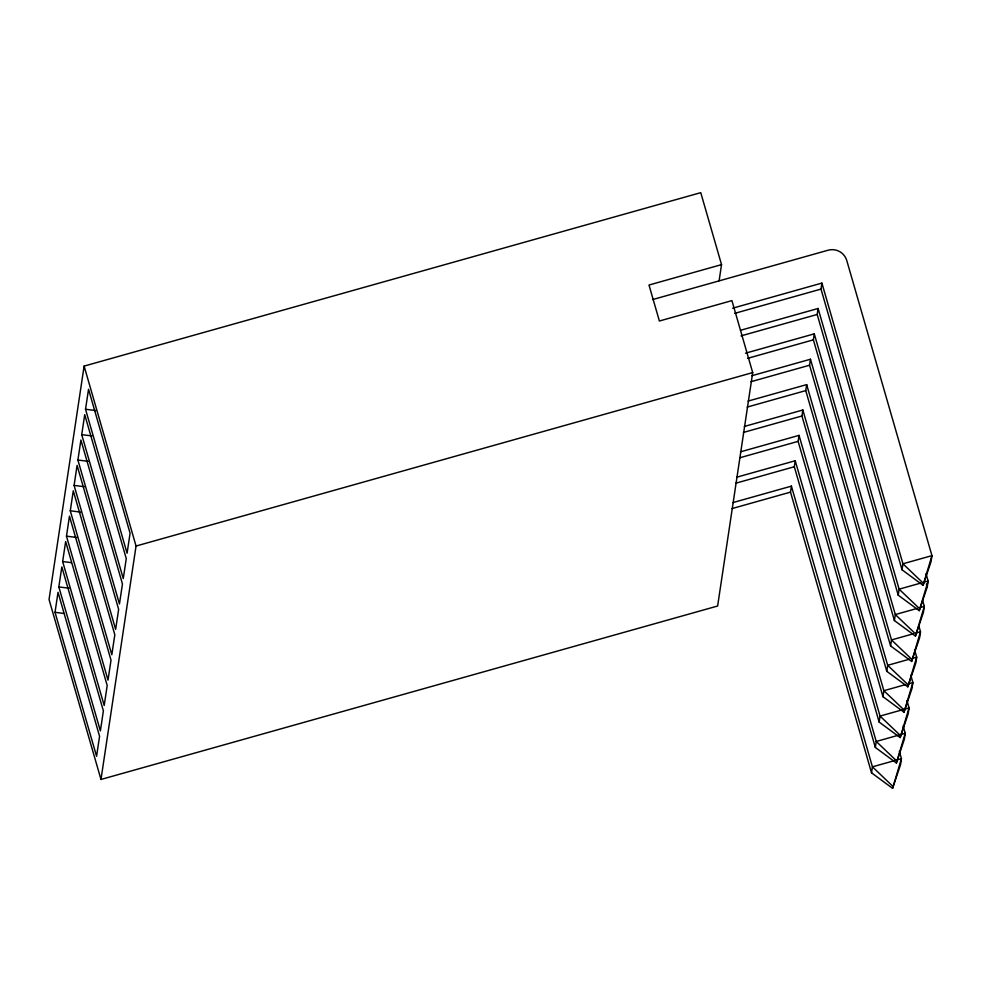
<?xml version="1.0" encoding="UTF-8"?>
<svg xmlns="http://www.w3.org/2000/svg" width="981" height="981" viewBox="0 0 981 981"><rect width="100%" height="100%" fill="white"/><g stroke="black" fill="none" stroke-linecap="round" stroke-linejoin="round"><path stroke-width="1.47" d="M84.121 366.097L49.05 599.514L100.982 779.454L717.626 606.013L752.697 372.596L731.924 300.615L659.379 321.02L648.993 285.03L721.538 264.625L700.753 192.656L84.121 366.097L136.052 546.037L100.982 779.454M55.022 612.316L58.026 592.328L99.572 736.277L96.579 756.265L55.022 612.316L63.753 613.419M58.835 586.932L61.84 566.944L103.385 710.894L100.381 730.882L58.835 586.932L69.026 588.22M62.649 561.549L65.653 541.561L107.199 685.523L104.194 705.498L62.649 561.549L71.38 562.653M66.463 536.166L69.467 516.19L111.012 660.139L108.008 680.127L66.463 536.166L76.653 537.453M70.276 510.794L73.281 490.807L114.826 634.756L111.822 654.744L70.276 510.794L80.467 512.082M74.09 485.411L77.094 465.423L118.64 609.373L115.635 629.361L74.09 485.411L84.28 486.699M77.904 460.028L80.908 440.04L122.453 584.002L119.449 603.977L77.904 460.028L88.094 461.315M81.717 434.644L84.722 414.669L126.267 558.618L123.263 578.606L81.717 434.644L91.907 435.932M85.531 409.273L88.535 389.285L130.081 533.235L127.076 553.223L85.531 409.273L95.721 410.561M719.11 280.774L721.538 264.625M899.332 751.336L901.441 758.681L900.546 764.677L892.575 788.344L871.533 772.832L790.502 492.131L791.409 486.135L732.856 502.603M903.145 725.952L905.255 733.298L904.359 739.294L896.376 762.973L875.346 747.448L794.316 466.748L795.223 460.751L736.67 477.22M906.959 700.581L909.068 707.914L908.173 713.91L900.19 737.589L879.148 722.077L798.129 441.364L799.037 435.368L740.483 451.836M910.773 675.198L912.882 682.531L911.987 688.527L904.004 712.206L882.961 696.694L801.943 415.981L802.85 409.997L744.297 426.465M914.574 649.814L916.695 657.16L915.8 663.156L907.817 686.823L886.775 671.311L805.757 390.61L806.664 384.613L748.111 401.082M918.817 625.903L920.509 631.776L919.614 637.773L911.631 661.452L890.589 645.927L809.57 365.226L810.465 359.23L751.924 375.698M922.63 600.519L924.323 606.393L923.428 612.389L915.445 636.068L894.402 620.556L813.384 339.843L814.279 333.847L745.486 353.197M926.015 573.677L928.136 581.022L927.241 587.006L919.258 610.685L898.216 595.173L817.198 314.46L818.093 308.475L740.52 330.29M652.623 299.573L828.111 250.216A15.095 14.96 8.5 0 1 846.775 260.529L931.95 555.638L931.055 561.635L923.072 585.301L902.03 569.789L821.011 289.088L821.906 283.092L732.623 308.206M871.533 772.832L872.428 766.835L791.409 486.135M875.346 747.448L876.241 741.464L795.223 460.751M879.148 722.077L880.055 716.081L799.037 435.368M882.961 696.694L883.869 690.698L802.85 409.997M886.775 671.311L887.682 665.314L806.664 384.613M890.589 645.927L891.496 639.943L810.465 359.23M894.402 620.556L895.31 614.56L814.279 333.847M898.216 595.173L899.123 589.176L818.093 308.475M902.03 569.789L902.937 563.793L821.906 283.092M892.575 788.344L901.441 758.681L872.428 766.835L892.869 786.345M896.376 762.973L905.255 733.298L876.241 741.464L896.683 760.974M900.19 737.589L909.068 707.914L880.055 716.081L900.497 735.591M904.004 712.206L912.882 682.531L908.529 683.757M907.817 686.823L916.695 657.16L912.342 658.386M911.631 661.452L920.509 631.776L916.156 633.003M915.445 636.068L924.323 606.393L919.97 607.619M919.258 610.685L928.136 581.022L923.783 582.236M923.072 585.301L931.95 555.638L902.937 563.793L923.379 583.303M734.646 313.38L821.011 289.088M741.084 335.87L817.198 314.46M747.51 358.372L813.384 339.843M136.052 546.037L752.697 372.596M751.017 381.695L809.57 365.226M747.203 407.078L805.757 390.61M743.39 432.449L801.943 415.981M739.576 457.833L798.129 441.364M735.762 483.216L794.316 466.748M731.961 508.599L790.502 492.131M920.877 583.057L899.123 589.176L919.565 608.686M917.076 608.441L895.31 614.56L915.751 634.069M913.262 633.812L891.496 639.943L911.938 659.453M909.448 659.195L887.682 665.314L908.124 684.824M905.635 684.579L883.869 690.698L904.31 710.207M926.383 584.075L927.241 587.006"/></g></svg>
